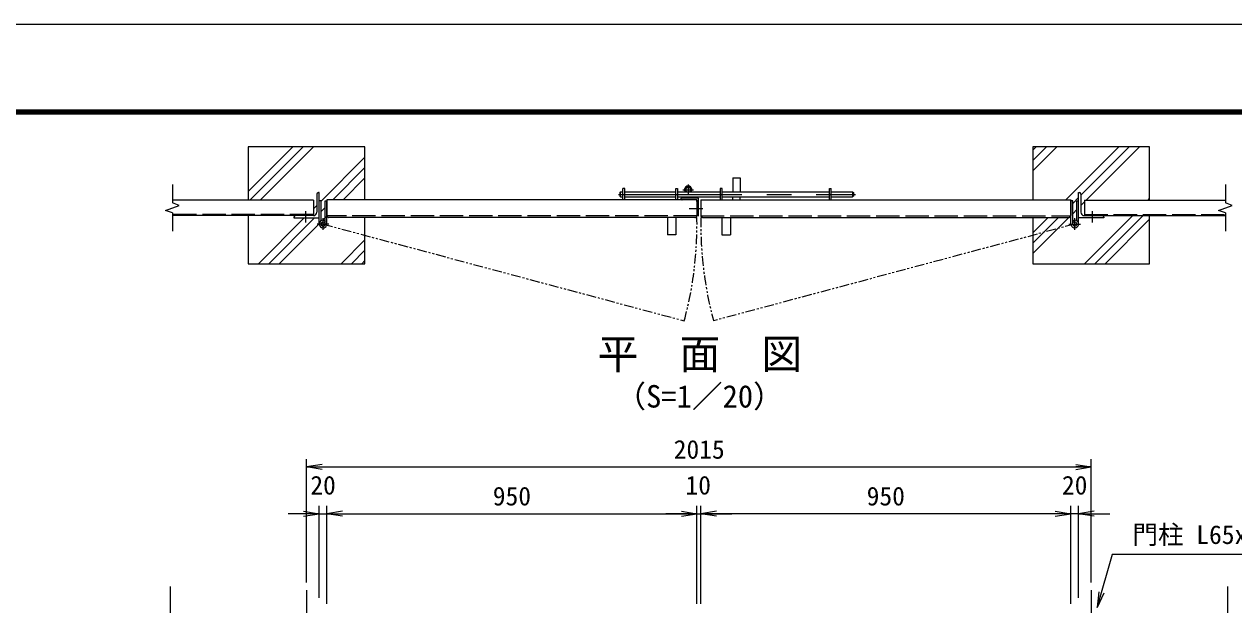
# Model space of a CAD drawing. Units: millimetres at full size. Extents: x -4200 to 4200, y -2970 to 2970.
# Drawn here: x -491 to 2616, y 1479 to 2970 of the extents above; entities that cross this region are included whole.
import ezdxf
from ezdxf.enums import TextEntityAlignment as Align

# ---------------------------------------------------------------- set-up
doc = ezdxf.new("R2010")
doc.units = ezdxf.units.MM
doc.header["$LTSCALE"] = 10
for name, pattern in [('DASHED', [7.5, 6, -1.5]), ('USER1', [50.8, 31.75, -6.35, 6.35, -6.35]), ('USER2', [5, 2.5, -0.5, 0.5, -0.5, 0.5, -0.5])]:
    doc.linetypes.add(name, pattern=pattern)
doc.layers.add('0-0_D-TTL-TXT', color=7, linetype='Continuous')
for name, color, linetype, lineweight in [('0-1_D-STR3', 3, 'Continuous', 13), ('0-2_D-BMK', 2, 'USER1', 13), ('0-3_D-STR1', 1, 'Continuous', 18), ('0-4_D-STR4', 7, 'Continuous', 18), ('0-6_D-STR-DIM', 7, 'Continuous', 13), ('0-7_0', 7, 'Continuous', 18), ('0-8_D-DCR-HCH', 7, 'Continuous', 13), ('0-9_D-STR-TXT', 7, 'Continuous', 13), ('0-B_D-TTL', 7, 'Continuous', 18)]:
    doc.layers.add(name, color=color, linetype=linetype, lineweight=lineweight)
doc.styles.add('ＭＳ ゴシック', font='')
doc.styles.get('ＭＳ ゴシック').set_extended_font_data('MS Gothic')

# ---------------------------------------------------------------- blocks, each defined once
blk = doc.blocks.new('_Open')
at = {"layer": '0-7_0'}
blk.add_line((-10, 1.667), (0, 0), dxfattribs=at)
blk.add_lwpolyline([(-10, -1.667), (0, 0), (-10, 0)], dxfattribs=at)

msp = doc.modelspace()

# ---------------------------------------------------------------- linework, layer by layer
at = {"layer": '0-1_D-STR3'}
for p, q in [((1046.99, 2518.85), (1046.99, 2548.35)), ((1051.49, 2548.35), (1046.99, 2548.35)), ((1051.49, 2518.85), (1051.49, 2548.35)), ((1182.49, 2518.85), (1182.49, 2548.35)), ((1182.49, 2548.35), (1186.99, 2548.35)), ((1186.99, 2548.35), (1186.99, 2518.85)), ((1296.99, 2548.35), (1296.99, 2518.85)), ((1301.49, 2548.35), (1296.99, 2548.35)), ((1301.49, 2518.85), (1301.49, 2548.35)), ((1329.07, 2575.35), (1329.07, 2539.35)), ((1329.07, 2575.35), (1348.07, 2575.35)), ((1348.07, 2575.35), (1348.07, 2539.35)), ((1577.49, 2518.85), (1577.49, 2548.35)), ((1577.49, 2548.35), (1581.99, 2548.35)), ((1581.99, 2518.85), (1581.99, 2548.35)), ((267.29, 2456.65), (267.29, 2516.35)), ((282.19, 2456.65), (282.19, 2516.35)), ((282.19, 2516.35), (286.69, 2516.35)), ((286.69, 2456.65), (286.69, 2516.35)), ((1038.57, 2537.35), (1040.57, 2539.35)), ((1038.57, 2537.35), (1038.57, 2528.35)), ((1038.57, 2528.35), (1040.57, 2526.35)), ((1040.57, 2526.35), (1040.57, 2539.35)), ((1040.57, 2539.35), (1046.99, 2539.35)), ((1040.57, 2526.35), (1046.99, 2526.35)), ((1051.49, 2539.35), (1182.49, 2539.35)), ((1051.49, 2526.35), (1182.49, 2526.35)), ((1186.99, 2539.35), (1296.99, 2539.35)), ((1186.99, 2526.35), (1296.99, 2526.35)), ((1232.99, 2518.85), (1198.99, 2518.85)), ((1199.49, 2525.85), (1199.49, 2522.85)), ((1229.49, 2525.85), (1199.49, 2525.85)), ((1229.49, 2522.85), (1199.49, 2522.85)), ((1199.99, 2525.85), (1199.99, 2526.35)), ((1228.99, 2526.35), (1228.99, 2525.85)), ((1229.49, 2525.85), (1229.49, 2522.85)), ((1240.99, 2477.85), (1240.99, 2522.85)), ((1301.49, 2539.35), (1577.49, 2539.35)), ((1301.49, 2526.35), (1577.49, 2526.35)), ((1329.07, 2518.85), (1329.07, 2526.35)), ((1348.07, 2518.85), (1348.07, 2526.35)), ((1581.99, 2539.35), (1636.57, 2539.35)), ((1581.99, 2526.35), (1636.57, 2526.35)), ((1636.57, 2539.35), (1636.57, 2526.35)), ((1636.57, 2539.35), (1638.57, 2537.35)), ((1638.57, 2528.35), (1636.57, 2526.35)), ((1638.57, 2537.35), (1638.57, 2528.35)), ((2197.29, 2456.65), (2197.29, 2516.35)), ((2201.79, 2516.35), (2197.29, 2516.35)), ((2201.79, 2456.65), (2201.79, 2516.35)), ((2216.69, 2456.65), (2216.69, 2516.35)), ((1236.99, 2514.85), (1236.99, 2480.85)), ((282.19, 2464.84), (279.78, 2461.04)), ((1160.99, 2473.85), (1160.99, 2428.85)), ((1182.99, 2473.85), (1182.99, 2428.85)), ((1240.99, 2477.85), (1239.99, 2477.85)), ((1300.99, 2473.85), (1300.99, 2428.85)), ((1322.99, 2473.85), (1322.99, 2428.85)), ((2201.79, 2464.84), (2204.2, 2461.04)), ((1182.99, 2428.85), (1160.99, 2428.85)), ((1300.99, 2428.85), (1322.99, 2428.85))]:
    msp.add_line(p, q, dxfattribs=at)
for points in [[(271.79, 2464.84), (271.79, 2516.35), (267.29, 2516.35)], [(1240.99, 2522.85), (1195.99, 2522.85), (1195.99, 2521.85)], [(2212.19, 2464.84), (2212.19, 2516.35), (2216.69, 2516.35)]]:
    msp.add_lwpolyline(points, dxfattribs=at)
for centre, radius, start, end in [((1214.49, 2544.75), 9.55, 325.56727, 214.43273), ((1214.49, 2544.75), 8.35, 319.70684, 220.29317), ((1214.49, 2544.75), 8.1, 318.19015, 221.80986), ((1214.49, 2544.75), 6.5, 303.82287, 236.17714), ((1198.99, 2521.85), 3, 180, 270.00011), ((1232.99, 2514.85), 4, 0.00001, 90.00011), ((276.99, 2456.65), 9.7, 57.58265, 360), ((276.99, 2456.65), 5.2, 57.58265, 360), ((1239.99, 2480.85), 3, 180, 270), ((2206.99, 2456.65), 9.7, 180, 122.41735), ((2206.99, 2456.65), 5.2, 180, 122.41735)]:
    msp.add_arc(centre, radius, start, end, dxfattribs=at)
at = {"layer": '0-2_D-BMK'}
for p, q in [((1214.49, 2558.08), (1214.49, 2531.43)), ((1035.15, 2532.85), (1643.9, 2532.85)), ((1201.17, 2544.75), (1227.81, 2544.75)), ((231.99, 2489.85), (231.99, 2460.85)), ((1217.13, 2496.35), (1251.74, 2496.35)), ((2251.99, 2489.85), (2251.99, 2460.85)), ((291.85, 2456.65), (262.13, 2456.65)), ((276.99, 2441.79), (276.99, 2471.52)), ((2192.13, 2456.65), (2221.85, 2456.65)), ((2206.99, 2441.79), (2206.99, 2471.52)), ((234.49, 1516.37), (234.49, -833.63)), ((2249.49, 1516.37), (2249.49, -833.63))]:
    msp.add_line(p, q, dxfattribs=at)
at = {"layer": '0-2_D-BMK', "linetype": 'USER2'}
for p, q in [((276.99, 2456.65), (1204.43, 2208.15)), ((2206.99, 2456.65), (1279.55, 2208.15))]:
    msp.add_line(p, q, dxfattribs=at)
for centre, start, end in [((276.99, 2456.65), 345, 1.02644), ((2206.99, 2456.65), 178.97356, 195)]:
    msp.add_arc(centre, 960.15, start, end, dxfattribs=at)
at = {"layer": '0-3_D-STR1'}
for p, q in [((251.99, 2518.35), (-110.01, 2518.35)), ((260.99, 2533.35), (260.99, 2486.85)), ((266.99, 2537.35), (264.99, 2537.35)), ((266.99, 2472.35), (266.99, 2537.35)), ((1236.99, 2518.85), (286.99, 2518.85)), ((286.99, 2518.85), (286.99, 2478.85)), ((1236.99, 2518.85), (1236.99, 2478.85)), ((1246.99, 2518.85), (2196.99, 2518.85)), ((1246.99, 2518.85), (1246.99, 2478.85)), ((2196.99, 2518.85), (2196.99, 2478.85)), ((2216.99, 2472.35), (2216.99, 2537.35)), ((2216.99, 2537.35), (2218.99, 2537.35)), ((2222.99, 2533.35), (2222.99, 2486.85)), ((2231.99, 2518.35), (2593.99, 2518.35)), ((201.99, 2474.35), (201.99, 2472.35)), ((201.99, 2472.35), (266.99, 2472.35)), ((252.49, 2478.35), (205.99, 2478.35)), ((1231.99, 2473.85), (291.99, 2473.85)), ((1251.99, 2473.85), (2191.99, 2473.85)), ((2281.99, 2472.35), (2216.99, 2472.35)), ((2231.49, 2478.35), (2277.99, 2478.35)), ((2281.99, 2474.35), (2281.99, 2472.35))]:
    msp.add_line(p, q, dxfattribs=at)
at = {"layer": '0-3_D-STR1', "linetype": 'DASHED'}
for p, q in [((251.99, 2481.35), (-110.01, 2481.35)), ((1236.89, 2477.85), (287.09, 2477.85)), ((1247.09, 2477.85), (2196.89, 2477.85)), ((2231.99, 2481.35), (2593.99, 2481.35))]:
    msp.add_line(p, q, dxfattribs=at)
at = {"layer": '0-3_D-STR1'}
for points in [[(251.99, 2518.35), (251.99, 2478.35), (-110.01, 2478.35)], [(2231.99, 2518.35), (2231.99, 2478.35), (2593.99, 2478.35)]]:
    msp.add_lwpolyline(points, dxfattribs=at)
for centre, radius, start, end in [((264.99, 2533.35), 4, 90, 180), ((2218.99, 2533.35), 4, 360, 90), ((252.49, 2486.85), 8.5, 270, 0), ((2231.49, 2486.85), 8.5, 180, 270), ((205.99, 2474.35), 4, 90, 180), ((2277.99, 2474.35), 4, 360, 90)]:
    msp.add_arc(centre, radius, start, end, dxfattribs=at)
at = {"layer": '0-3_D-STR1', "linetype": 'DASHED'}
for centre, start, end in [((291.99, 2478.85), 180, 270), ((1231.99, 2478.85), 270, 0), ((1251.99, 2478.85), 180, 270), ((2191.99, 2478.85), 270, 0)]:
    msp.add_arc(centre, 5, start, end, dxfattribs=at)
at = {"layer": '0-4_D-STR4'}
for points in [[(384.49, 2518.85), (384.49, 2654.85), (84.49, 2654.85), (84.49, 2518.35)], [(2399.49, 2518.35), (2399.49, 2654.85), (2099.49, 2654.85), (2099.49, 2518.85)], [(84.49, 2478.35), (84.49, 2354.85), (384.49, 2354.85), (384.49, 2473.85)], [(2099.49, 2473.85), (2099.49, 2354.85), (2399.49, 2354.85), (2399.49, 2478.35)]]:
    msp.add_lwpolyline(points, dxfattribs=at)
at = {"layer": '0-6_D-STR-DIM'}
for p, q in [((-110.01, 2558.35), (-110.01, 2511.18)), ((2593.99, 2558.35), (2593.99, 2511.18)), ((-127.63, 2491.94), (-92.39, 2504.77)), ((-110.01, 2485.53), (-127.63, 2491.94)), ((-92.39, 2504.77), (-110.01, 2511.18)), ((-110.01, 2485.53), (-110.01, 2438.35)), ((2576.37, 2491.94), (2611.61, 2504.77)), ((2593.99, 2485.53), (2576.37, 2491.94)), ((2611.61, 2504.77), (2593.99, 2511.18)), ((2593.99, 2485.53), (2593.99, 2438.35)), ((234.49, 1536.37), (234.49, 1852.86)), ((234.49, 1832.86), (2249.49, 1832.86)), ((2249.49, 1536.37), (2249.49, 1852.86)), ((226.99, 1712.86), (186.99, 1712.86)), ((266.99, 1496.37), (266.99, 1732.86)), ((266.99, 1712.86), (286.99, 1712.86)), ((286.99, 1481.37), (286.99, 1732.86)), ((286.99, 1481.37), (286.99, 1732.86)), ((286.99, 1712.86), (1236.99, 1712.86)), ((326.99, 1712.86), (366.99, 1712.86)), ((1196.99, 1712.86), (1156.99, 1712.86)), ((1236.99, 1481.37), (1236.99, 1732.86)), ((1236.99, 1481.37), (1236.99, 1732.86)), ((1236.99, 1712.86), (1246.99, 1712.86)), ((1246.99, 1481.37), (1246.99, 1732.86)), ((1246.99, 1481.37), (1246.99, 1732.86)), ((2196.99, 1712.86), (1246.99, 1712.86)), ((1286.99, 1712.86), (1326.99, 1712.86)), ((2156.99, 1712.86), (2116.99, 1712.86)), ((2196.99, 1481.37), (2196.99, 1732.86)), ((2196.99, 1481.37), (2196.99, 1732.86)), ((2216.99, 1712.86), (2196.99, 1712.86)), ((2216.99, 1496.37), (2216.99, 1732.86)), ((2256.99, 1712.86), (2296.99, 1712.86)), ((-115.51, 1525.82), (-115.51, 465.59)), ((2599.49, 1525.82), (2599.49, 465.59))]:
    msp.add_line(p, q, dxfattribs=at)
at = {"layer": '0-8_D-DCR-HCH'}
for p, q in [((84.49, 2540.39), (198.96, 2654.85)), ((88.97, 2518.35), (225.47, 2654.85)), ((115.49, 2518.35), (251.99, 2654.85)), ((2099.49, 2593.17), (2161.18, 2654.85)), ((2099.49, 2619.68), (2134.66, 2654.85)), ((2099.49, 2646.2), (2108.14, 2654.85)), ((2184.28, 2518.85), (2320.28, 2654.85)), ((2222.99, 2531.05), (2346.79, 2654.85)), ((2236.81, 2518.35), (2373.31, 2654.85)), ((271.79, 2515.56), (384.49, 2628.26)), ((301.6, 2518.85), (384.49, 2601.74)), ((328.12, 2518.85), (384.49, 2575.22)), ((2201.79, 2509.85), (2216.99, 2525.05)), ((2395.91, 2518.35), (2399.49, 2521.94)), ((251.99, 2495.76), (260.99, 2504.76)), ((271.79, 2489.04), (282.19, 2499.44)), ((2201.79, 2483.34), (2212.19, 2493.74)), ((2222.99, 2504.54), (2231.99, 2513.54)), ((111.09, 2354.85), (228.59, 2472.35)), ((137.6, 2354.85), (255.1, 2472.35)), ((164.12, 2354.85), (267.41, 2458.14)), ((2099.49, 2381.04), (2192.31, 2473.85)), ((2099.49, 2407.55), (2165.79, 2473.85)), ((2099.49, 2434.07), (2139.28, 2473.85)), ((2232.41, 2354.85), (2355.91, 2478.35)), ((2258.93, 2354.85), (2382.43, 2478.35)), ((2285.44, 2354.85), (2399.49, 2468.9)), ((323.22, 2354.85), (384.49, 2416.13)), ((349.74, 2354.85), (384.49, 2389.61)), ((376.25, 2354.85), (384.49, 2363.09))]:
    msp.add_line(p, q, dxfattribs=at)
msp.add_lwpolyline([(275.51, 2466.24), (282.19, 2472.92), (287.12, 2477.85)], dxfattribs=at)
at = {"layer": '0-9_D-STR-TXT'}
msp.add_lwpolyline([(2774.13, 1608.02), (2303.16, 1608.02), (2265.07, 1473.75)], dxfattribs=at)
at = {"layer": '0-B_D-TTL', "color": 2}
msp.add_lwpolyline([(-4200, 2970), (4200, 2970), (4200, -2970), (-4200, -2970)], close=True, dxfattribs=at)
at = {"layer": '0-B_D-TTL'}
for points in [[(-3930, 2750), (3930, 2750), (3930, -2750), (-3930, -2750)], [(-3927.5, 2747.5), (3927.5, 2747.5), (3927.5, -2747.5), (-3927.5, -2747.5)], [(-3925, 2745), (3925, 2745), (3925, -2745), (-3925, -2745)], [(-3922.5, 2742.5), (3922.5, 2742.5), (3922.5, -2742.5), (-3922.5, -2742.5)], [(-3920, 2740), (3920, 2740), (3920, -2740), (-3920, -2740)]]:
    msp.add_lwpolyline(points, close=True, dxfattribs=at)

# ---------------------------------------------------------------- block references
at = {"layer": '0-6_D-STR-DIM', "xscale": 4, "yscale": 4, "rotation": 180}
for p in [(234.49, 1832.86), (286.99, 1712.86), (286.99, 1712.86), (1246.99, 1712.86), (1246.99, 1712.86), (2216.99, 1712.86)]:
    msp.add_blockref('_Open', p, dxfattribs=at)
at = {"layer": '0-6_D-STR-DIM', "xscale": 4, "yscale": 4}
for p in [(2249.49, 1832.86), (266.99, 1712.86), (1236.99, 1712.86), (1236.99, 1712.86), (2196.99, 1712.86), (2196.99, 1712.86)]:
    msp.add_blockref('_Open', p, dxfattribs=at)
at = {"layer": '0-9_D-STR-TXT', "xscale": 4, "yscale": 4, "rotation": 254.16392}
msp.add_blockref('_Open', (2264.53, 1471.82), dxfattribs=at)

# ---------------------------------------------------------------- texts
at = {"layer": '0-0_D-TTL-TXT', "style": 'ＭＳ ゴシック'}
for s, height, p in [('平\u3000面\u3000図', 76.98, (982.09, 2061.33)), ('（S=1／20）', 57.7, (1027.58, 1968.13))]:
    msp.add_text(s, height=height, dxfattribs=at).set_placement(p, align=Align.BOTTOM_LEFT)
at = {"layer": '0-6_D-STR-DIM', "style": 'ＭＳ ゴシック'}
for s, p in [('2015', (1177.37, 1839.61)), ('20', (244.23, 1747.61)), ('10', (1207.58, 1747.61)), ('20', (2174.23, 1747.61)), ('950', (712.85, 1719.61)), ('950', (1672.85, 1719.61))]:
    msp.add_text(s, height=48.09, dxfattribs=at).set_placement(p, align=Align.BOTTOM_LEFT)
at = {"layer": '0-9_D-STR-TXT', "style": 'ＭＳ ゴシック'}
msp.add_text('門柱 L65x65x6', height=48.09, dxfattribs=at).set_placement((2355.35, 1620.6), align=Align.BOTTOM_LEFT)

doc.saveas('drawing.dxf')
